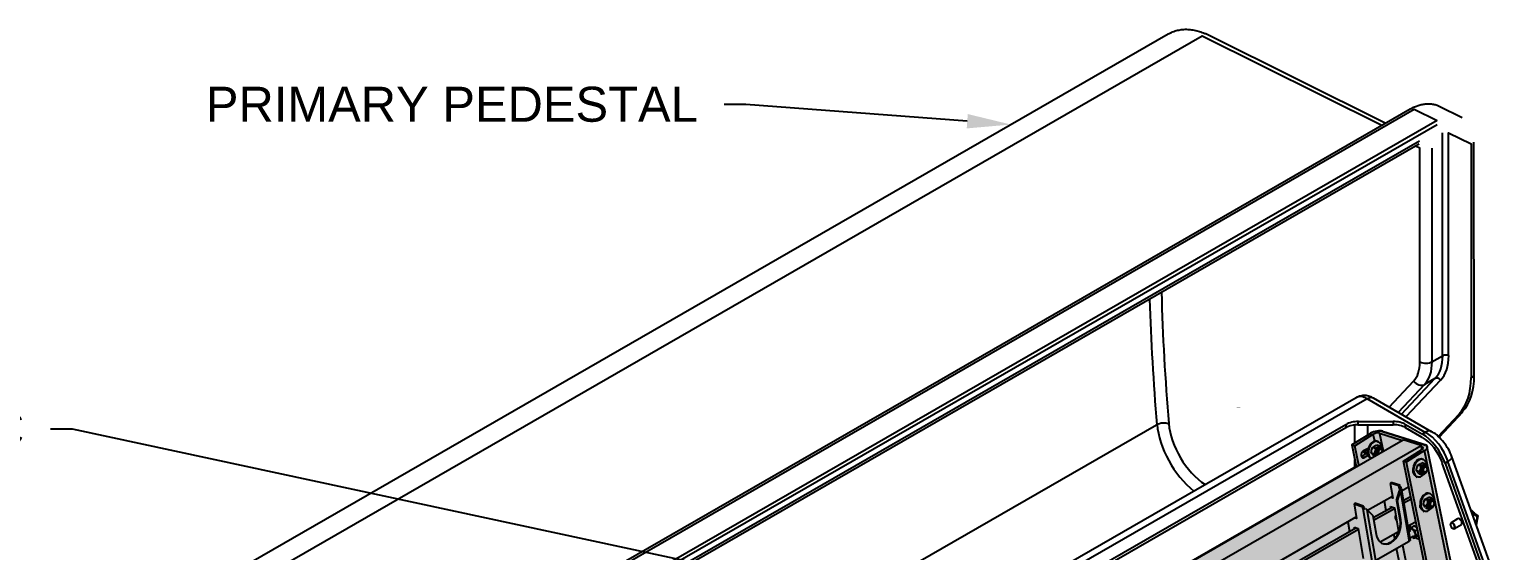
# Model space of a CAD drawing. Header units: feet. Extents: x -689 to 1837, y -511 to 1546.
# Drawn here: x 42.8 to 126.1, y 1334.2 to 1364 of the extents above; entities that cross this region are included whole.
import ezdxf
from ezdxf import colors
from ezdxf.entities.mleader import LeaderData, LeaderLine
from ezdxf.math import Vec2, Vec3

# ---------------------------------------------------------------- set-up
doc = ezdxf.new("R2010")
doc.units = ezdxf.units.FT
doc.header["$MEASUREMENT"] = 0
for name, color, linetype in [('EQUIPMENT', 6, 'Continuous'), ('PDF_0', 7, 'Continuous'), ('PDF_THIN', 7, 'Continuous'), ('TEXT', 1, 'Continuous')]:
    doc.layers.add(name, color=color, linetype=linetype)
doc.styles.add('NEI-A', font='arial.ttf')

msp = doc.modelspace()

# ---------------------------------------------------------------- linework, layer by layer
at = {"layer": 'EQUIPMENT'}
for points in [[(53.05356, 1332.14182), (107.82152, 1363.68099), (107.87644, 1363.7176), (107.94966, 1363.75421), (108.02288, 1363.77252), (108.07779, 1363.80913), (108.15101, 1363.82743), (108.22423, 1363.86404), (108.27914, 1363.88235), (108.35236, 1363.90065), (108.42558, 1363.90065), (108.57202, 1363.93726), (108.71846, 1363.93726), (108.79168, 1363.95557), (108.8649, 1363.95557), (108.93812, 1363.93726), (109.08456, 1363.93726), (109.15777, 1363.91896), (109.23099, 1363.91896), (109.30421, 1363.90065), (109.39574, 1363.88235), (109.68861, 1363.80913), (109.76183, 1363.77252), (109.83505, 1363.75421), (109.90827, 1363.7176), (109.98149, 1363.6993), (110.12793, 1363.62608), (120.25048, 1358.59226)], [(65.28117, 1326.00972), (54.90235, 1331.97708), (109.76183, 1363.57117), (120.03083, 1358.46413)], [(66.89199, 1327.8585), (94.7519, 1343.89351), (121.64165, 1359.39767), (121.75148, 1359.45259), (121.843, 1359.5075), (122.28232, 1359.65394), (122.33723, 1359.65394), (122.39215, 1359.67224), (122.44706, 1359.67224), (122.50197, 1359.69055), (122.86807, 1359.69055), (122.92298, 1359.67224), (122.9779, 1359.67224), (123.01451, 1359.65394), (123.06942, 1359.65394), (123.17925, 1359.61733), (123.21586, 1359.59902), (123.27078, 1359.58072), (123.30739, 1359.56241), (124.60703, 1358.90344)], [(68.33807, 1326.94326), (123.17925, 1358.51904)], [(122.88637, 1357.16449), (122.88637, 1344.95518), (123.49043, 1345.30298), (123.49043, 1358.04312)], [(123.83822, 1345.30298), (123.83822, 1358.04312), (125.11956, 1357.40245), (125.11956, 1344.05825), (125.30261, 1344.14977), (125.2843, 1357.49397)], [(122.13588, 1357.38414), (122.11757, 1357.38414), (122.11757, 1357.36584), (122.08096, 1357.36584), (122.08096, 1357.34753), (67.05673, 1325.68023)], [(67.25809, 1325.9548), (122.17249, 1357.5855)], [(122.19079, 1344.93688), (122.19079, 1357.16449), (121.95283, 1357.27431)], [(120.45184, 1342.37421), (121.843, 1343.8569)], [(121.14742, 1341.9715), (123.05112, 1344.00333), (122.46536, 1343.65554), (120.96437, 1342.06303)], [(123.3806, 1343.91181), (121.40369, 1341.82506)], [(128.39612, 1327.32766), (124.02127, 1339.53696), (123.98466, 1339.64679), (123.92975, 1339.75662), (123.89314, 1339.86645), (123.83822, 1339.97628), (123.76501, 1340.0678), (123.71009, 1340.17763), (123.49043, 1340.4522), (123.39891, 1340.54373), (123.32569, 1340.63525), (123.23417, 1340.70847), (123.16095, 1340.78169), (123.06942, 1340.85491), (123.01451, 1340.89152), (122.9779, 1340.90982), (122.92298, 1340.94643), (122.86807, 1340.96474), (119.5549, 1342.88674), (119.49999, 1342.90505), (119.44507, 1342.94166), (119.39016, 1342.95996), (119.31694, 1342.97827), (119.26202, 1342.99657), (119.18881, 1343.01488), (119.13389, 1343.03318), (118.93254, 1343.03318), (118.87762, 1343.01488), (118.8044, 1342.99657), (118.74949, 1342.99657), (118.67627, 1342.95996), (118.62136, 1342.94166), (118.56644, 1342.90505), (66.39776, 1312.86687)], [(122.33723, 1340.63525), (121.38538, 1341.1844), (121.38538, 1341.38575), (122.31893, 1340.8366), (122.50197, 1340.92813), (119.18881, 1342.85013), (66.39776, 1312.44586)], [(118.49322, 1340.32407), (118.49322, 1341.34914)], [(119.20711, 1341.34914), (119.20711, 1340.76339)], [(123.25247, 1340.69017), (124.44228, 1341.9715), (124.62533, 1342.08133), (123.30739, 1340.65356)], [(127.84698, 1326.97987), (123.47213, 1339.17087)]]:
    msp.add_lwpolyline(points, dxfattribs=at)
for points in [[(123.17925, 1358.7387), (68.33807, 1327.14461), (67.12995, 1327.8402), (94.7519, 1343.74707), (121.87961, 1359.37937)], [(67.93537, 1312.57399), (117.96238, 1341.38575), (117.96238, 1341.1844), (67.91706, 1312.35434)], [(120.67149, 1341.34914), (118.67627, 1341.34914), (118.67627, 1341.55049), (120.67149, 1341.55049)], [(127.99341, 1326.97987), (128.15816, 1327.07139), (123.80161, 1339.26239), (123.63687, 1339.17087)]]:
    msp.add_lwpolyline(points, close=True, dxfattribs=at)
msp.add_lwpolyline([(66.39776, 1317.90069), (107.16255, 1341.36744, -0.23545212), (107.85813, 1341.42236)], format="xyb", dxfattribs=at)
for centre, radius, start, end in [((235.05954, 1352.31951), 127.66462, 181.5187076, 184.8900094), ((235.18993, 1352.31523), 128.47948, 181.6875999, 184.8867791)]:
    msp.add_arc(centre, radius, start, end, dxfattribs=at)
for points in [[(121.83718, 1343.84843), (122.07251, 1344.09893), (122.19797, 1344.4808), (122.19654, 1344.94223)], [(122.20442, 1344.95803), (122.40275, 1344.85388), (122.71193, 1344.85706), (122.90368, 1344.96523)], [(122.47217, 1343.67193), (122.74983, 1343.96746), (122.89847, 1344.41825), (122.89793, 1344.96316)], [(123.07333, 1344.01083), (123.35382, 1344.30801), (123.5042, 1344.75987), (123.50408, 1345.3051)], [(123.38669, 1343.91511), (123.68809, 1344.23507), (123.84953, 1344.72208), (123.84913, 1345.31009)], [(123.85117, 1345.30278), (123.75381, 1345.35317), (123.60203, 1345.35163), (123.5079, 1345.2993)], [(121.8416, 1343.85884), (122.00524, 1343.64393), (122.28558, 1343.55781), (122.4742, 1343.66449)], [(123.37297, 1343.91281), (123.29256, 1344.01823), (123.15516, 1344.06075), (123.06293, 1344.00876)], [(124.4392, 1341.98376), (124.88486, 1342.46302), (125.12359, 1343.18809), (125.12345, 1344.06191)], [(124.62225, 1342.09359), (125.06791, 1342.57285), (125.30664, 1343.29791), (125.3065, 1344.17174)], [(119.19782, 1342.84853), (118.96488, 1342.98455), (118.74336, 1343.0087), (118.58177, 1342.91568)], [(119.56793, 1342.87935), (119.46932, 1342.93614), (119.33593, 1342.92327), (119.19699, 1342.84356)], [(107.18907, 1341.39218), (107.3059, 1340.02623), (108.14875, 1338.49319), (109.28516, 1337.57965)], [(107.85896, 1341.42883), (107.96727, 1340.13483), (108.82687, 1338.68862), (109.92984, 1337.94477)], [(118.68542, 1341.36744), (118.42104, 1341.36744), (118.16747, 1341.30679), (117.9804, 1341.1988)], [(118.68542, 1341.55049), (118.42104, 1341.55049), (118.16747, 1341.48983), (117.98041, 1341.38184)], [(121.38566, 1341.38184), (121.1986, 1341.48983), (120.94503, 1341.55049), (120.68065, 1341.55049)], [(121.38567, 1341.1988), (121.1986, 1341.30679), (120.94503, 1341.36744), (120.68065, 1341.36744)], [(123.63745, 1339.17223), (123.38588, 1339.87194), (122.87505, 1340.52247), (122.32723, 1340.84078)], [(123.48778, 1339.18684), (123.26995, 1339.79806), (122.82346, 1340.36482), (122.34258, 1340.64053)], [(122.8811, 1340.97565), (122.78249, 1341.03244), (122.6491, 1341.01958), (122.51016, 1340.93987)], [(123.81239, 1339.26988), (123.56762, 1339.97363), (123.06071, 1340.62647), (122.5122, 1340.94439)], [(123.81245, 1339.26539), (123.97553, 1339.36952), (124.05732, 1339.47116), (124.03292, 1339.5394)]]:
    msp.add_open_spline(points, degree=3, dxfattribs=at)
at = {"layer": 'PDF_0', "lineweight": 25}
msp.add_lwpolyline([(124.58872, 1330.49439), (122.6118, 1340.08611), (122.5935, 1340.14102), (122.55689, 1340.17763), (122.53858, 1340.19594), (122.31893, 1340.26916), (120.06744, 1340.98304), (120.01252, 1340.98304), (119.95761, 1341.00135), (119.73795, 1341.00135), (119.66473, 1340.98304), (119.57321, 1340.96474), (119.51829, 1340.94643), (119.44507, 1340.90982), (119.39016, 1340.89152), (119.37185, 1340.87321), (118.31017, 1340.21424), (118.56644, 1338.98782), (68.59434, 1310.21267)], dxfattribs=at)
at = {"layer": 'PDF_THIN', "lineweight": 25}
for p, q in [((120.04913, 1339.97628), (120.04913, 1339.82984)), ((122.6118, 1338.80477), (122.6118, 1338.73155))]:
    msp.add_line(p, q, dxfattribs=at)
for points in [[(68.88721, 1310.04793), (68.59434, 1310.21267), (121.23894, 1340.50712)], [(119.37185, 1340.87321), (118.31017, 1340.21424), (118.49322, 1340.15933), (119.5366, 1340.8183)], [(120.06744, 1340.98304), (120.01252, 1340.98304), (119.95761, 1341.00135), (119.73795, 1341.00135), (119.66473, 1340.98304), (119.57321, 1340.96474), (119.51829, 1340.94643), (119.44507, 1340.90982), (119.39016, 1340.89152), (119.37185, 1340.87321)], [(119.62812, 1340.4339), (119.5366, 1340.8183)], [(121.14742, 1340.47051), (119.88439, 1340.87321)], [(119.88439, 1340.87321), (120.10405, 1339.86645)], [(120.06744, 1340.98304), (122.31893, 1340.26916)], [(122.26401, 1340.17763), (121.23894, 1340.50712)], [(69.32653, 1309.71844), (122.26401, 1340.17763), (122.30062, 1339.93967)], [(118.31017, 1340.21424), (118.56644, 1338.98782)], [(118.71288, 1339.06104), (118.49322, 1340.15933)], [(119.09728, 1339.70171), (118.85932, 1339.55527)], [(119.20711, 1339.99458), (118.95084, 1339.84815)], [(119.04237, 1339.75662), (119.00576, 1339.77493), (118.96915, 1339.81154), (118.95084, 1339.82984)], [(119.00576, 1339.88475), (119.02406, 1339.88475)], [(119.02406, 1339.88475), (119.1522, 1339.73832)], [(119.04237, 1339.75662), (119.13389, 1339.72001)], [(119.22541, 1339.6651), (119.09728, 1339.70171)], [(119.13389, 1339.95797), (119.13389, 1339.93967)], [(119.13389, 1339.93967), (119.1522, 1339.92136)], [(119.1705, 1339.86645), (119.1705, 1339.88475), (119.1522, 1339.90306), (119.1522, 1339.95797)], [(119.1705, 1339.86645), (119.18881, 1339.84815)], [(119.18881, 1339.99458), (119.18881, 1339.90306), (119.20711, 1339.88475)], [(119.20711, 1339.82984), (119.18881, 1339.84815)], [(119.20711, 1339.86645), (119.20711, 1339.88475)], [(119.48168, 1339.70171), (119.46338, 1339.72001), (119.42677, 1339.75662), (119.44507, 1339.81154), (119.44507, 1339.92136), (119.48168, 1339.99458), (119.48168, 1340.03119), (119.49999, 1340.0678), (119.5366, 1340.08611), (119.57321, 1340.12272), (119.60982, 1340.14102), (119.62812, 1340.15933), (119.70134, 1340.19594), (119.71964, 1340.19594), (119.73795, 1340.21424)], [(119.42677, 1339.75662), (119.59151, 1339.70171)], [(119.48168, 1339.70171), (119.49999, 1339.6651), (119.51829, 1339.64679), (119.5366, 1339.62849), (119.57321, 1339.61018), (119.57321, 1339.59188), (119.59151, 1339.57357)], [(119.49999, 1340.0678), (119.66473, 1340.03119)], [(119.921, 1340.12272), (119.88439, 1340.15933), (119.82947, 1340.10441), (119.79286, 1340.08611), (119.77456, 1340.0678), (119.70134, 1340.03119), (119.66473, 1340.03119), (119.66473, 1339.93967), (119.64643, 1339.90306), (119.64643, 1339.86645), (119.62812, 1339.82984), (119.62812, 1339.79323), (119.60982, 1339.75662), (119.59151, 1339.70171), (119.62812, 1339.6834), (119.66473, 1339.64679), (119.68303, 1339.62849)], [(119.73795, 1340.21424), (119.88439, 1340.15933)], [(119.75625, 1340.41559), (119.79286, 1340.39729)], [(119.75625, 1339.82984), (119.81117, 1339.93967)], [(119.75625, 1339.82984), (119.75625, 1339.70171)], [(119.77456, 1339.6834), (119.75625, 1339.70171)], [(119.81117, 1339.99458), (119.77456, 1339.95797)], [(119.79286, 1339.70171), (119.79286, 1339.79323), (119.81117, 1339.82984), (119.81117, 1339.86645), (119.82947, 1339.90306)], [(119.79286, 1339.70171), (119.81117, 1339.6834)], [(119.81117, 1339.99458), (119.82947, 1339.99458), (119.84778, 1340.01289), (119.921, 1340.01289), (119.9393, 1339.99458)], [(120.03083, 1339.93967), (120.01252, 1339.95797), (119.99422, 1339.95797), (119.99422, 1339.97628), (119.921, 1339.97628), (119.90269, 1339.95797), (119.88439, 1339.95797), (119.86608, 1339.92136), (119.84778, 1339.90306), (119.82947, 1339.86645), (119.82947, 1339.82984), (119.81117, 1339.79323), (119.81117, 1339.75662), (119.82947, 1339.73832), (119.82947, 1339.70171)], [(119.84778, 1339.97628), (119.81117, 1339.93967)], [(119.88439, 1339.95797), (119.82947, 1339.90306)], [(119.84778, 1339.97628), (119.86608, 1339.97628), (119.88439, 1339.99458), (119.97591, 1339.99458), (120.01252, 1339.95797)], [(119.921, 1340.12272), (119.9393, 1340.10441)], [(119.99422, 1340.0678), (119.97591, 1340.08611), (119.9393, 1340.10441)], [(119.99422, 1340.0678), (120.01252, 1340.03119)], [(120.04913, 1339.97628), (120.03083, 1340.01289), (120.01252, 1340.03119)], [(120.03083, 1339.93967), (120.03083, 1339.92136)], [(120.04913, 1339.90306), (120.03083, 1339.92136)], [(121.42199, 1339.22578), (121.25725, 1339.2807), (122.30062, 1339.93967)], [(124.44228, 1330.29304), (122.46536, 1339.88475), (121.42199, 1339.22578)], [(122.30062, 1340.10441), (122.28232, 1340.10441)], [(122.33723, 1339.95797), (122.30062, 1340.10441)], [(122.31893, 1340.26916), (122.50197, 1340.19594)], [(122.6118, 1340.08611), (122.5935, 1340.14102), (122.55689, 1340.17763), (122.53858, 1340.19594), (122.31893, 1340.26916)], [(124.58872, 1330.49439), (122.6118, 1340.08611)], [(118.56644, 1338.98782), (68.59434, 1310.21267)], [(118.49322, 1338.93291), (118.49322, 1339.35392)], [(119.02406, 1339.50035), (118.85932, 1339.55527)], [(119.02406, 1339.50035), (119.24372, 1339.62849)], [(119.59151, 1339.57357), (119.60982, 1339.57357)], [(121.42199, 1339.22578), (123.3806, 1329.63407), (123.21586, 1329.68898), (121.25725, 1339.2807)], [(122.06266, 1338.67664), (122.00774, 1338.73155), (122.00774, 1338.82308), (122.02605, 1338.85969), (122.02605, 1338.8963), (122.04435, 1338.93291), (122.04435, 1338.96951), (122.06266, 1339.00612), (122.08096, 1339.06104), (122.09927, 1339.07934), (122.13588, 1339.09765), (122.15418, 1339.11595), (122.17249, 1339.11595), (122.24571, 1339.15256)], [(122.24571, 1339.00612), (122.08096, 1339.06104)], [(122.63011, 1338.95121), (122.6118, 1338.96951), (122.5935, 1338.98782), (122.57519, 1339.02443), (122.55689, 1339.04273), (122.52028, 1339.07934), (122.50197, 1339.11595), (122.48367, 1339.11595), (122.46536, 1339.13426), (122.42875, 1339.09765), (122.39215, 1339.07934), (122.37384, 1339.06104), (122.33723, 1339.04273), (122.31893, 1339.04273), (122.28232, 1339.02443), (122.26401, 1339.00612), (122.24571, 1339.00612), (122.24571, 1338.95121), (122.2274, 1338.9146), (122.2274, 1338.84138), (122.19079, 1338.76816), (122.19079, 1338.73155), (122.17249, 1338.69494), (122.19079, 1338.67664), (122.19079, 1338.65833), (122.2274, 1338.64003), (122.24571, 1338.62172), (122.26401, 1338.58511), (122.28232, 1338.56681)], [(122.26401, 1339.17087), (122.30062, 1339.17087), (122.31893, 1339.18917)], [(122.46536, 1339.13426), (122.31893, 1339.18917)], [(122.31893, 1338.8963), (122.35554, 1338.93291), (122.35554, 1338.95121)], [(122.31893, 1338.8963), (122.31893, 1338.87799)], [(122.33723, 1339.39053), (122.37384, 1339.39053)], [(122.33723, 1338.82308), (122.35554, 1338.84138)], [(122.33723, 1338.82308), (122.33723, 1338.67664), (122.37384, 1338.64003)], [(122.35554, 1338.95121), (122.37384, 1338.95121), (122.39215, 1338.96951), (122.41045, 1338.96951), (122.41045, 1338.98782), (122.50197, 1338.98782), (122.52028, 1338.96951)], [(122.35554, 1338.87799), (122.39215, 1338.9146)], [(122.35554, 1338.87799), (122.35554, 1338.84138)], [(122.5935, 1338.93291), (122.57519, 1338.93291), (122.55689, 1338.95121), (122.50197, 1338.95121), (122.46536, 1338.9146), (122.42875, 1338.8963), (122.41045, 1338.87799), (122.41045, 1338.85969), (122.39215, 1338.82308)], [(122.42875, 1338.95121), (122.39215, 1338.9146)], [(122.39215, 1338.84138), (122.41045, 1338.85969)], [(122.39215, 1338.84138), (122.39215, 1338.69494), (122.41045, 1338.67664), (122.41045, 1338.65833), (122.42875, 1338.65833), (122.44706, 1338.64003), (122.52028, 1338.64003), (122.53858, 1338.65833), (122.55689, 1338.65833), (122.57519, 1338.69494), (122.6118, 1338.73155)], [(122.42875, 1338.95121), (122.46536, 1338.96951), (122.55689, 1338.96951), (122.5935, 1338.93291), (122.5935, 1338.9146), (122.6118, 1338.8963)], [(122.6118, 1338.85969), (122.63011, 1338.9146), (122.63011, 1338.95121)], [(122.6118, 1338.80477), (122.63011, 1338.82308), (122.6118, 1338.85969), (122.6118, 1338.8963)], [(122.6118, 1338.87799), (122.63011, 1338.85969), (122.63011, 1338.78647), (122.6118, 1338.76816)], [(120.56167, 1338.07258), (120.50675, 1338.03597)], [(121.00098, 1337.87123), (120.50675, 1338.03597)], [(120.50675, 1338.03597), (120.65319, 1337.17564), (120.52506, 1337.23056)], [(121.00098, 1337.87123), (121.05589, 1337.90784), (120.56167, 1338.07258)], [(121.80639, 1338.62172), (121.78809, 1338.62172)], [(122.17249, 1338.69494), (122.00774, 1338.73155)], [(122.00774, 1338.38376), (122.04435, 1338.36546)], [(122.31893, 1338.51189), (122.17249, 1338.5485), (122.15418, 1338.56681), (122.11757, 1338.60342), (122.09927, 1338.62172), (122.08096, 1338.65833), (122.06266, 1338.67664)], [(122.28232, 1338.56681), (122.31893, 1338.5302), (122.31893, 1338.51189), (122.37384, 1338.51189), (122.39215, 1338.5302), (122.46536, 1338.56681), (122.50197, 1338.60342), (122.53858, 1338.62172), (122.55689, 1338.64003)], [(122.41045, 1338.62172), (122.39215, 1338.64003), (122.39215, 1338.65833), (122.37384, 1338.67664), (122.37384, 1338.78647), (122.39215, 1338.80477)], [(122.39215, 1338.62172), (122.37384, 1338.64003)], [(122.39215, 1338.62172), (122.42875, 1338.62172)], [(122.53858, 1338.62172), (122.52028, 1338.62172), (122.50197, 1338.60342), (122.42875, 1338.60342), (122.42875, 1338.62172)], [(122.55689, 1338.65833), (122.5935, 1338.69494)], [(122.55689, 1338.65833), (122.55689, 1338.64003)], [(122.5935, 1338.73155), (122.6118, 1338.76816)], [(122.5935, 1338.73155), (122.5935, 1338.69494)], [(119.20711, 1336.48006), (120.63488, 1337.28547)], [(120.57997, 1337.24886), (120.63488, 1337.23056)], [(120.61658, 1337.28547), (120.63488, 1337.23056)], [(120.87285, 1337.02921), (121.03759, 1337.59665)], [(120.87285, 1337.02921), (121.05589, 1335.94922), (121.11081, 1335.93092), (120.92776, 1337.0109), (121.0925, 1337.57835)], [(121.01929, 1337.7614), (121.00098, 1337.87123)], [(121.0742, 1337.7797), (121.01929, 1337.7614)], [(121.01929, 1337.7614), (121.03759, 1337.63326)], [(121.11081, 1337.72479), (121.01929, 1337.7614)], [(121.0742, 1337.7797), (121.05589, 1337.90784)], [(121.0925, 1337.57835), (121.58673, 1334.7045)], [(121.12911, 1337.74309), (121.64165, 1334.75941)], [(121.14742, 1337.59665), (121.55012, 1337.81631)], [(121.23894, 1337.02921), (121.65995, 1337.26717)], [(122.46536, 1336.71802), (122.44706, 1336.73633), (122.41045, 1336.77294), (122.41045, 1336.86446), (122.42875, 1336.90107), (122.42875, 1336.93768), (122.44706, 1336.97429), (122.44706, 1337.0109), (122.50197, 1337.12073), (122.53858, 1337.13903), (122.55689, 1337.13903), (122.57519, 1337.15734), (122.64841, 1337.19395), (122.66672, 1337.21225), (122.68502, 1337.21225), (122.72163, 1337.23056)], [(122.86807, 1337.17564), (122.72163, 1337.23056)], [(122.73994, 1337.43191), (122.77655, 1337.41361)], [(122.83146, 1337.13903), (122.86807, 1337.17564)], [(123.03281, 1336.9926), (122.9779, 1337.04751), (122.95959, 1337.08412), (122.92298, 1337.12073), (122.88637, 1337.15734), (122.86807, 1337.17564)], [(118.49322, 1336.88277), (118.43831, 1336.84616)], [(118.43831, 1336.84616), (118.58475, 1336.00414), (118.45661, 1336.04075)], [(118.43831, 1336.84616), (118.93254, 1336.68141)], [(118.98745, 1336.71802), (118.49322, 1336.88277)], [(118.93254, 1336.68141), (118.98745, 1336.71802)], [(118.95084, 1336.57159), (118.93254, 1336.68141)], [(118.95084, 1336.57159), (119.00576, 1336.58989)], [(118.95084, 1336.57159), (119.46338, 1333.5879)], [(118.98745, 1336.71802), (119.00576, 1336.58989), (119.09728, 1336.57159)], [(121.58673, 1334.7045), (119.68303, 1333.60621), (119.18881, 1336.49837), (119.51829, 1336.18719), (119.70134, 1335.1072)], [(119.24372, 1336.44345), (119.24372, 1336.49837)], [(119.5366, 1336.05905), (120.61658, 1336.66311)], [(119.5549, 1335.91261), (120.74471, 1336.58989)], [(120.15896, 1337.0109), (120.25048, 1336.46176)], [(120.54336, 1336.6265), (120.52506, 1336.69972)], [(120.52506, 1336.69972), (120.74471, 1336.6265), (120.98268, 1335.25364)], [(120.87285, 1337.02921), (120.92776, 1337.0109)], [(121.27555, 1336.90107), (121.69656, 1337.13903)], [(122.2091, 1336.68141), (122.19079, 1336.69972)], [(122.2091, 1336.66311), (122.19079, 1336.66311)], [(122.2091, 1336.64481), (122.19079, 1336.66311)], [(122.57519, 1336.71802), (122.41045, 1336.77294)], [(122.41045, 1336.42515), (122.44706, 1336.40684)], [(122.52028, 1336.64481), (122.48367, 1336.68141), (122.46536, 1336.71802)], [(122.64841, 1337.04751), (122.48367, 1337.08412)], [(122.52028, 1336.64481), (122.57519, 1336.58989)], [(122.83146, 1337.13903), (122.79485, 1337.12073), (122.77655, 1337.10243), (122.73994, 1337.08412), (122.72163, 1337.06582), (122.68502, 1337.06582), (122.66672, 1337.04751), (122.64841, 1337.04751), (122.63011, 1336.9926), (122.63011, 1336.88277), (122.5935, 1336.80955), (122.5935, 1336.77294), (122.57519, 1336.71802), (122.5935, 1336.71802), (122.5935, 1336.69972), (122.63011, 1336.68141), (122.64841, 1336.64481)], [(122.72163, 1336.53498), (122.57519, 1336.58989)], [(122.64841, 1336.64481), (122.70333, 1336.58989), (122.72163, 1336.57159), (122.72163, 1336.53498), (122.73994, 1336.55328), (122.75824, 1336.55328), (122.86807, 1336.6082), (122.90468, 1336.64481), (122.94129, 1336.66311)], [(122.79485, 1337.0109), (122.72163, 1336.93768), (122.70333, 1336.90107)], [(122.72163, 1336.93768), (122.77655, 1336.9926)], [(122.73994, 1336.86446), (122.75824, 1336.88277), (122.75824, 1336.90107)], [(122.73994, 1336.86446), (122.73994, 1336.71802), (122.77655, 1336.68141)], [(122.75824, 1336.90107), (122.77655, 1336.93768), (122.83146, 1336.9926)], [(122.84977, 1337.0109), (122.77655, 1336.93768)], [(122.81316, 1336.66311), (122.79485, 1336.68141), (122.79485, 1336.69972), (122.77655, 1336.71802), (122.77655, 1336.82785), (122.79485, 1336.84616)], [(122.77655, 1336.66311), (122.77655, 1336.68141)], [(122.77655, 1336.66311), (122.83146, 1336.66311)], [(122.79485, 1337.0109), (122.81316, 1337.0109), (122.81316, 1337.02921), (122.90468, 1337.02921), (122.92298, 1337.0109)], [(122.9779, 1336.9926), (122.90468, 1336.9926), (122.88637, 1336.97429), (122.84977, 1336.95599), (122.81316, 1336.91938), (122.81316, 1336.88277), (122.79485, 1336.86446), (122.79485, 1336.73633), (122.81316, 1336.71802), (122.81316, 1336.69972), (122.83146, 1336.69972), (122.83146, 1336.68141), (122.86807, 1336.68141), (122.86807, 1336.66311), (122.90468, 1336.66311), (122.90468, 1336.68141), (122.92298, 1336.68141), (122.94129, 1336.69972), (122.95959, 1336.69972)], [(122.79485, 1336.86446), (122.81316, 1336.90107)], [(122.95959, 1336.69972), (122.95959, 1336.68141), (122.92298, 1336.64481), (122.83146, 1336.64481), (122.83146, 1336.66311)], [(122.84977, 1337.0109), (122.94129, 1337.0109), (122.95959, 1336.9926)], [(122.9962, 1336.97429), (122.9779, 1336.97429), (122.95959, 1336.9926)], [(122.95959, 1336.69972), (122.9962, 1336.73633)], [(122.9779, 1336.9926), (122.9962, 1336.97429), (122.9962, 1336.95599), (123.01451, 1336.93768)], [(122.9779, 1336.71802), (122.9962, 1336.75463)], [(122.9962, 1336.77294), (123.01451, 1336.80955), (123.01451, 1336.84616), (123.03281, 1336.86446), (123.01451, 1336.90107), (123.01451, 1336.93768)], [(123.01451, 1336.91938), (123.03281, 1336.90107), (123.03281, 1336.82785), (123.01451, 1336.79124), (123.01451, 1336.77294), (122.9962, 1336.75463)], [(122.9962, 1336.77294), (122.9962, 1336.73633)], [(123.01451, 1336.90107), (123.03281, 1336.93768), (123.03281, 1336.9926)], [(125.13787, 1336.42515), (125.50396, 1336.16888), (125.41244, 1335.63804)], [(125.46735, 1336.13227), (125.15617, 1336.35193)], [(111.61062, 1332.08691), (118.56644, 1336.09566)], [(118.09052, 1335.82109), (118.18204, 1335.27195)], [(118.47492, 1335.50991), (118.67627, 1335.43669)], [(118.47492, 1335.43669), (118.47492, 1335.50991)], [(118.51153, 1336.07736), (118.56644, 1336.04075)], [(118.52983, 1335.4916), (118.52983, 1335.4733)], [(121.49521, 1335.56482), (121.95283, 1335.82109)], [(121.60504, 1335.56482), (121.51351, 1335.4916)], [(121.95283, 1335.19873), (121.93453, 1335.23534), (121.93453, 1335.30855), (121.91622, 1335.32686), (121.89792, 1335.32686), (121.8247, 1335.36347), (121.80639, 1335.38177), (121.75148, 1335.43669), (121.73317, 1335.45499), (121.71487, 1335.4916), (121.67826, 1335.4733), (121.65995, 1335.43669), (121.64165, 1335.43669), (121.56843, 1335.36347), (121.56843, 1335.27195)], [(122.02605, 1335.4733), (121.98944, 1335.50991), (121.95283, 1335.52821), (121.93453, 1335.54652), (121.91622, 1335.54652), (121.89792, 1335.56482), (121.86131, 1335.58313), (121.71487, 1335.4916)], [(123.94805, 1335.65635), (123.94805, 1335.67465)], [(124.35076, 1335.98583), (123.98466, 1335.76617)], [(124.57042, 1335.65635), (124.18602, 1335.41838)], [(125.50396, 1336.16888), (125.46735, 1336.13227), (125.39413, 1335.71126)], [(111.70214, 1331.53777), (118.54814, 1335.4733)], [(111.72045, 1331.40963), (118.69458, 1335.40008)], [(118.67627, 1335.43669), (118.96915, 1333.73434)], [(119.9393, 1334.66789), (120.98268, 1335.27195)], [(120.76302, 1334.86924), (120.7081, 1335.1072)], [(121.55012, 1335.27195), (121.65995, 1335.32686)], [(121.62334, 1334.86924), (121.86131, 1335.01568)], [(121.80639, 1334.92415), (121.76978, 1334.96076)], [(121.80639, 1334.92415), (121.87961, 1334.88754), (121.89792, 1334.92415), (121.91622, 1334.94246), (121.93453, 1334.94246)], [(122.02605, 1334.97907), (121.87961, 1334.88754)], [(122.04435, 1335.38177), (121.93453, 1335.30855)], [(121.98944, 1334.99737), (121.93453, 1334.94246)], [(121.98944, 1334.99737), (122.02605, 1335.01568), (121.95283, 1335.16212), (121.95283, 1335.19873)], [(122.11757, 1335.07059), (122.02605, 1335.01568)], [(122.08096, 1335.01568), (122.06266, 1335.01568), (122.02605, 1334.97907)], [(122.08096, 1335.01568), (122.11757, 1335.05229)], [(124.07619, 1335.43669), (124.09449, 1335.43669)], [(121.51351, 1331.22658), (120.87285, 1334.30179)], [(121.20233, 1334.48484), (121.86131, 1331.2815)]]:
    msp.add_lwpolyline(points, dxfattribs=at)
at = {"layer": 'PDF_THIN', "color": 7, "lineweight": 0, "true_color": 0xffffff}
for points in [[(120.06744, 1340.98304), (119.66473, 1340.98304)], [(120.01252, 1340.98304), (119.73795, 1341.00135), (119.95761, 1341.00135)]]:
    msp.add_lwpolyline(points, dxfattribs=at)
at = {"layer": 'PDF_THIN', "lineweight": 25}
msp.add_lwpolyline([(119.8482, 1339.76011, 0.05564146), (119.85758, 1339.73442, -0.05594676)], format="xyb", close=True, dxfattribs=at)
for points in [[(121.10538, 1337.58843, 0.06204264), (121.12685, 1337.72073, -0.06204264)], [(119.1102, 1336.58483, -0.02774712), (119.19855, 1336.51051)], [(125.11956, 1336.48006), (125.13787, 1336.48006), (125.15617, 1336.46176, 0.01158562), (125.13787, 1336.46176), (125.17447, 1336.46176), (125.17447, 1336.44345), (125.19278, 1336.44345), (125.21108, 1336.42515), (125.22939, 1336.40684), (125.2843, 1336.35193), (125.30261, 1336.31532)], [(120.83213, 1335.94993, 0.06144055), (120.8745, 1335.97534, -0.06144055)], [(121.61779, 1335.57237, -0.05828483), (121.57124, 1335.61188)], [(121.97717, 1335.79084, 0.03800318), (121.92805, 1335.80597, -0.03800318)], [(121.58366, 1335.37276, -0.00279191), (121.54396, 1335.39535)]]:
    msp.add_lwpolyline(points, format="xyb", dxfattribs=at)
for centre, radius, start, end in [((119.96728, 1339.78904), 0.12254, 194.0136736, 206.8223741), ((119.89882, 1339.84498), 0.15421, 357.7884768, 13.8920258), ((119.89816, 1339.84491), 0.15487, 357.5051302, 13.576827), ((124.85449, 1336.10215), 0.45813, 44.1615598, 51.1841274), ((124.05597, 1339.55412), 4.68026, 238.4692272, 238.5307752), ((121.035, 1334.5068), 1.27401, 61.8825677, 61.9091351)]:
    msp.add_arc(centre, radius, start, end, dxfattribs=at)
for points in [[(119.75845, 1340.42777), (119.58344, 1340.4833), (119.37539, 1340.33572), (119.2775, 1340.08658)], [(120.08191, 1340.99254), (119.89011, 1341.05319), (119.57654, 1341.00386), (119.38152, 1340.88235)], [(119.9013, 1340.88466), (119.80657, 1340.91723), (119.65255, 1340.89342), (119.55728, 1340.8315)], [(118.96373, 1339.85631), (118.88544, 1339.80439), (118.83669, 1339.68079), (118.85484, 1339.58024)], [(119.1027, 1339.71185), (119.14737, 1339.74147), (119.18455, 1339.7964), (119.20302, 1339.86009)], [(119.2775, 1340.08658), (119.1796, 1339.83744), (119.2238, 1339.56804), (119.37968, 1339.46379)], [(119.26311, 1340.04064), (119.24865, 1340.03702), (119.23412, 1340.03042), (119.22, 1340.02105)], [(119.30374, 1340.04029), (119.22521, 1339.81478), (119.26047, 1339.57823), (119.38932, 1339.46613)], [(119.72184, 1340.42104), (119.55452, 1340.42267), (119.38227, 1340.26581), (119.30374, 1340.04029)], [(119.69637, 1339.90673), (119.66114, 1339.81108), (119.67028, 1339.70806), (119.71939, 1339.64744)], [(119.87852, 1340.07946), (119.80397, 1340.07101), (119.7316, 1340.00239), (119.69637, 1339.90673)], [(120.01223, 1340.03339), (120.0088, 1340.2597), (119.88916, 1340.41941), (119.72184, 1340.42104)], [(120.03308, 1339.9449), (120.01448, 1340.03446), (119.95308, 1340.08792), (119.87852, 1340.07946)], [(122.32513, 1339.95058), (122.41219, 1340.0118), (122.40885, 1340.08447), (122.31753, 1340.11586)], [(122.49231, 1339.89392), (122.67464, 1340.00753), (122.69046, 1340.14563), (122.5288, 1340.21262)], [(118.85484, 1339.58024), (118.873, 1339.4797), (118.95119, 1339.44027), (119.02948, 1339.49219)], [(121.84142, 1339.01341), (121.75427, 1338.73879), (121.83595, 1338.46782), (122.02385, 1338.4082)], [(121.8764, 1338.98993), (121.80429, 1338.75695), (121.85253, 1338.52177), (121.99256, 1338.42363)], [(122.33943, 1339.4027), (122.15153, 1339.46232), (121.92856, 1339.28803), (121.84142, 1339.01341)], [(122.29348, 1339.39589), (122.12172, 1339.3915), (121.94851, 1339.2229), (121.8764, 1338.98993)], [(122.27724, 1338.88138), (122.24195, 1338.78532), (122.25142, 1338.68197), (122.30103, 1338.62156)], [(122.46005, 1339.05446), (122.38524, 1339.04628), (122.31252, 1338.97743), (122.27724, 1338.88138)], [(122.59321, 1339.00827), (122.58972, 1339.23931), (122.46525, 1339.40029), (122.29348, 1339.39589)], [(122.61439, 1338.91823), (122.59625, 1339.00845), (122.53486, 1339.06263), (122.46005, 1339.05446)], [(122.59325, 1338.70557), (122.63889, 1338.76052), (122.64748, 1338.84525), (122.61245, 1338.89505)], [(122.60639, 1338.72381), (122.64092, 1338.77921), (122.64332, 1338.85181), (122.61206, 1338.8956)], [(121.80423, 1338.76744), (121.78954, 1338.69515), (121.80191, 1338.62664), (121.83677, 1338.58721)], [(121.99256, 1338.42363), (122.13259, 1338.32549), (122.32703, 1338.39058), (122.46077, 1338.58036)], [(122.30103, 1338.62156), (122.35065, 1338.56114), (122.43013, 1338.55619), (122.50084, 1338.60911)], [(122.44641, 1338.69619), (122.46508, 1338.66965), (122.49352, 1338.65729), (122.52419, 1338.66239)], [(122.4468, 1338.69564), (122.48211, 1338.64618), (122.5476, 1338.65062), (122.59325, 1338.70557)], [(122.52419, 1338.66239), (122.55486, 1338.66749), (122.58465, 1338.68954), (122.60567, 1338.72267)], [(121.05299, 1337.60497), (121.07397, 1337.67783), (121.06359, 1337.74546), (121.02981, 1337.75603)], [(121.12131, 1337.73731), (121.13639, 1337.76175), (121.12215, 1337.78369), (121.08396, 1337.79487)], [(122.74214, 1337.44409), (122.55423, 1337.50371), (122.33127, 1337.32942), (122.24412, 1337.0548)], [(122.69619, 1337.43728), (122.52443, 1337.43288), (122.35122, 1337.26429), (122.27911, 1337.03131)], [(122.99591, 1337.04966), (122.99243, 1337.2807), (122.86795, 1337.44167), (122.69619, 1337.43728)], [(118.95939, 1336.57472), (118.99757, 1336.56355), (119.0539, 1336.56483), (119.10716, 1336.57809)], [(122.24412, 1337.0548), (122.15698, 1336.78017), (122.23866, 1336.50921), (122.42656, 1336.44958)], [(122.20693, 1336.79053), (122.19224, 1336.71823), (122.20461, 1336.64973), (122.23948, 1336.61029)], [(122.27911, 1337.03131), (122.207, 1336.79834), (122.25524, 1336.56316), (122.39527, 1336.46502)], [(122.39527, 1336.46502), (122.53529, 1336.36688), (122.72974, 1336.43196), (122.86347, 1336.62175)], [(122.67993, 1336.92272), (122.64466, 1336.82667), (122.65413, 1336.72335), (122.70374, 1336.66294)], [(122.86269, 1337.09584), (122.78789, 1337.08762), (122.7152, 1337.01876), (122.67993, 1336.92272)], [(122.70374, 1336.66294), (122.75335, 1336.60254), (122.83281, 1336.59758), (122.90351, 1336.65047)], [(122.84956, 1336.73695), (122.8684, 1336.71061), (122.89695, 1336.69853), (122.92763, 1336.70391)], [(122.84996, 1336.73639), (122.88559, 1336.68733), (122.95114, 1336.69237), (122.99654, 1336.74766)], [(123.01707, 1336.95974), (122.9989, 1337.04992), (122.93749, 1337.10405), (122.86269, 1337.09584)], [(122.92763, 1336.70391), (122.95831, 1336.70928), (122.98802, 1336.73157), (123.00888, 1336.76486)], [(122.99654, 1336.74766), (123.04193, 1336.80295), (123.05006, 1336.88766), (123.01471, 1336.93706)], [(123.00959, 1336.76599), (123.04386, 1336.82164), (123.04586, 1336.89418), (123.01431, 1336.93762)], [(120.55847, 1334.63448), (120.94739, 1334.85869), (121.19444, 1335.43649), (121.11028, 1335.92503)], [(120.8221, 1336.21324), (120.79461, 1336.15208), (120.78523, 1336.08352), (120.79615, 1336.02348)], [(120.79615, 1336.02348), (120.80707, 1335.96344), (120.83733, 1335.91714), (120.8799, 1335.89535)], [(120.83162, 1334.94272), (121.03709, 1335.22913), (121.13032, 1335.61452), (121.07367, 1335.94333)], [(121.64599, 1335.64658), (121.6266, 1335.58542), (121.62418, 1335.50987), (121.63899, 1335.42765)], [(121.99231, 1335.74806), (121.9581, 1335.76703), (121.92415, 1335.78036), (121.89141, 1335.78767)], [(123.97581, 1335.74033), (123.92847, 1335.71116), (123.93094, 1335.62123), (123.98132, 1335.53947)], [(124.0768, 1335.74403), (124.00554, 1335.78766), (123.95078, 1335.75844), (123.95307, 1335.67801)], [(124.15275, 1335.64509), (124.10236, 1335.72686), (124.02315, 1335.7695), (123.97581, 1335.74033)], [(123.98132, 1335.53947), (124.0317, 1335.4577), (124.11092, 1335.41506), (124.15826, 1335.44423)], [(124.21705, 1335.51642), (124.21013, 1335.59969), (124.14806, 1335.70041), (124.0768, 1335.74403)], [(124.10245, 1335.43559), (124.17326, 1335.39738), (124.22397, 1335.43315), (124.21705, 1335.51642)], [(124.15826, 1335.44423), (124.2056, 1335.4734), (124.20313, 1335.56333), (124.15275, 1335.64509)], [(124.55545, 1335.88306), (124.49977, 1335.97343), (124.41625, 1336.02304), (124.36891, 1335.99387)], [(124.57057, 1335.66661), (124.6179, 1335.69578), (124.61114, 1335.79268), (124.55545, 1335.88306)], [(119.70187, 1335.11309), (119.78604, 1334.62456), (120.16955, 1334.41027), (120.55847, 1334.63448)], [(120.09476, 1334.57878), (120.34235, 1334.51614), (120.62616, 1334.65631), (120.83162, 1334.94272)], [(121.62625, 1334.88989), (121.64502, 1334.9365), (121.62908, 1335.0142), (121.58648, 1335.0837)], [(121.59294, 1334.71897), (121.6256, 1334.73699), (121.6426, 1334.75818), (121.63936, 1334.77684)], [(121.77943, 1335.38725), (121.68758, 1335.44467), (121.61186, 1335.40834), (121.60775, 1335.30487)], [(121.95016, 1335.0908), (121.94659, 1335.19906), (121.87129, 1335.32982), (121.77943, 1335.38725)], [(121.79274, 1334.98365), (121.8843, 1334.93527), (121.95373, 1334.98253), (121.95016, 1335.0908)], [(121.92822, 1334.93913), (122.01347, 1334.87104), (122.10183, 1334.83653), (122.17776, 1334.84166)]]:
    msp.add_open_spline(points, degree=3, dxfattribs=at)
at = {"layer": 'PDF_THIN', "color": 7, "true_color": 0xffffff, "transparency": 33554559}
for points in [[(111.99518, 1342.35438), (111.684, 1342.35438), (111.83044, 1342.33607)], [(119.37185, 1340.87321), (122.31893, 1340.26916), (118.31017, 1340.21424)], [(119.39016, 1340.89152), (119.37185, 1340.87321), (122.31893, 1340.26916)], [(119.39016, 1340.89152), (122.31893, 1340.26916), (119.44507, 1340.90982)], [(122.31893, 1340.26916), (119.44507, 1340.90982), (119.51829, 1340.94643)], [(119.51829, 1340.94643), (122.31893, 1340.26916), (119.57321, 1340.96474)], [(122.31893, 1340.26916), (119.57321, 1340.96474), (120.06744, 1340.98304)], [(119.57321, 1340.96474), (120.06744, 1340.98304), (119.66473, 1340.98304)], [(122.31893, 1340.26916), (118.31017, 1340.21424), (122.53858, 1340.19594)], [(118.31017, 1340.21424), (122.53858, 1340.19594), (118.56644, 1338.98782)], [(122.53858, 1340.19594), (118.56644, 1338.98782), (122.55689, 1340.17763)], [(122.55689, 1340.17763), (122.5935, 1340.14102), (118.56644, 1338.98782)], [(122.5935, 1340.14102), (118.56644, 1338.98782), (122.6118, 1340.08611)], [(118.56644, 1338.98782), (121.75148, 1331.2815), (122.6118, 1340.08611)], [(121.75148, 1331.2815), (122.6118, 1340.08611), (121.78809, 1331.2815)], [(122.6118, 1340.08611), (121.78809, 1331.2815), (121.8247, 1331.2815)], [(121.8247, 1331.2815), (121.86131, 1331.2815), (122.6118, 1340.08611)], [(121.86131, 1331.2815), (122.6118, 1340.08611), (124.58872, 1330.49439)], [(68.59434, 1310.21267), (118.56644, 1338.98782), (121.55012, 1331.24489)], [(121.62334, 1331.26319), (121.65995, 1331.2815), (118.56644, 1338.98782)], [(121.65995, 1331.2815), (118.56644, 1338.98782), (121.71487, 1331.2815)], [(118.56644, 1338.98782), (121.71487, 1331.2815), (121.75148, 1331.2815)], [(118.56644, 1338.98782), (121.55012, 1331.24489), (121.62334, 1331.26319)]]:
    msp.add_solid(points, dxfattribs=at)

# ---------------------------------------------------------------- leaders
at = {"layer": 'TEXT'}
ml = msp.add_multileader_mtext('Standard', dxfattribs=at)
ml.set_content('PRIMARY PEDESTAL', color=256, style='NEI-A')
ml.set_leader_properties()
ml.build(insert=Vec2(0, 0))
ml.multileader.update_dxf_attribs({"dogleg_length": 0.0625, "arrow_head_size": 2.5, "scale": 20})
ctx = ml.context
ctx.base_point, ctx.scale, ctx.char_height, ctx.arrow_head_size, ctx.landing_gap_size, ctx.plane_origin = Vec3(65.17903, 1359.65148), 20, 2, 2.5, 1.5, Vec3(11.82546, 1331.31193)
ctx.text_align_type = 2
notes = []
notes.append((ctx, [(1, (1, 1, 0), (83.71007, 1359.65148), (-1, 0), 1.25, [(0, [(98.84104, 1358.50941)], 0, [])])]))
ctx.mtext.insert, ctx.mtext.width, ctx.mtext.alignment, ctx.mtext.line_spacing_factor, ctx.mtext.flow_direction = Vec3(80.96007, 1360.66853), 17.9858936, 3, 0.9, 5
ml = msp.add_multileader_mtext('Standard', dxfattribs=at)
ml.set_content('PHASE C', color=256, style='NEI-A')
ml.set_leader_properties()
ml.build(insert=Vec2(0, 0))
ml.multileader.update_dxf_attribs({"dogleg_length": 0.0625, "arrow_head_size": 2.5, "scale": 20})
ctx = ml.context
ctx.base_point, ctx.scale, ctx.char_height, ctx.arrow_head_size, ctx.landing_gap_size, ctx.plane_origin = Vec3(29.04782, 1341.1089), 20, 2, 2.5, 1.5, Vec3(153.25383, 1269.06525)
ctx.text_align_type = 2
notes.append((ctx, [(0, (1, 1, 0), (45.23779, 1341.1089), (-1, 0), 1.25, [(0, [(112.12024, 1326.75577)], 0, [])])]))
ctx.mtext.insert, ctx.mtext.alignment, ctx.mtext.line_spacing_factor, ctx.mtext.flow_direction = Vec3(42.48779, 1342.12596), 3, 0.9, 5
for ctx, leaders in notes:
    for number, flags, end, landing, length, lines in leaders:
        leader = LeaderData()
        leader.index, (leader.has_last_leader_line, leader.has_dogleg_vector, leader.attachment_direction) = number, flags
        leader.last_leader_point, leader.dogleg_vector, leader.dogleg_length = Vec3(end), Vec3(landing), length
        for number, points, colour, breaks in lines:
            line = LeaderLine()
            line.index, line.vertices, line.color, line.breaks = number, Vec3.list(points), colors.encode_raw_color(colour), breaks
            leader.lines.append(line)
        ctx.leaders.append(leader)

doc.saveas('drawing.dxf')
